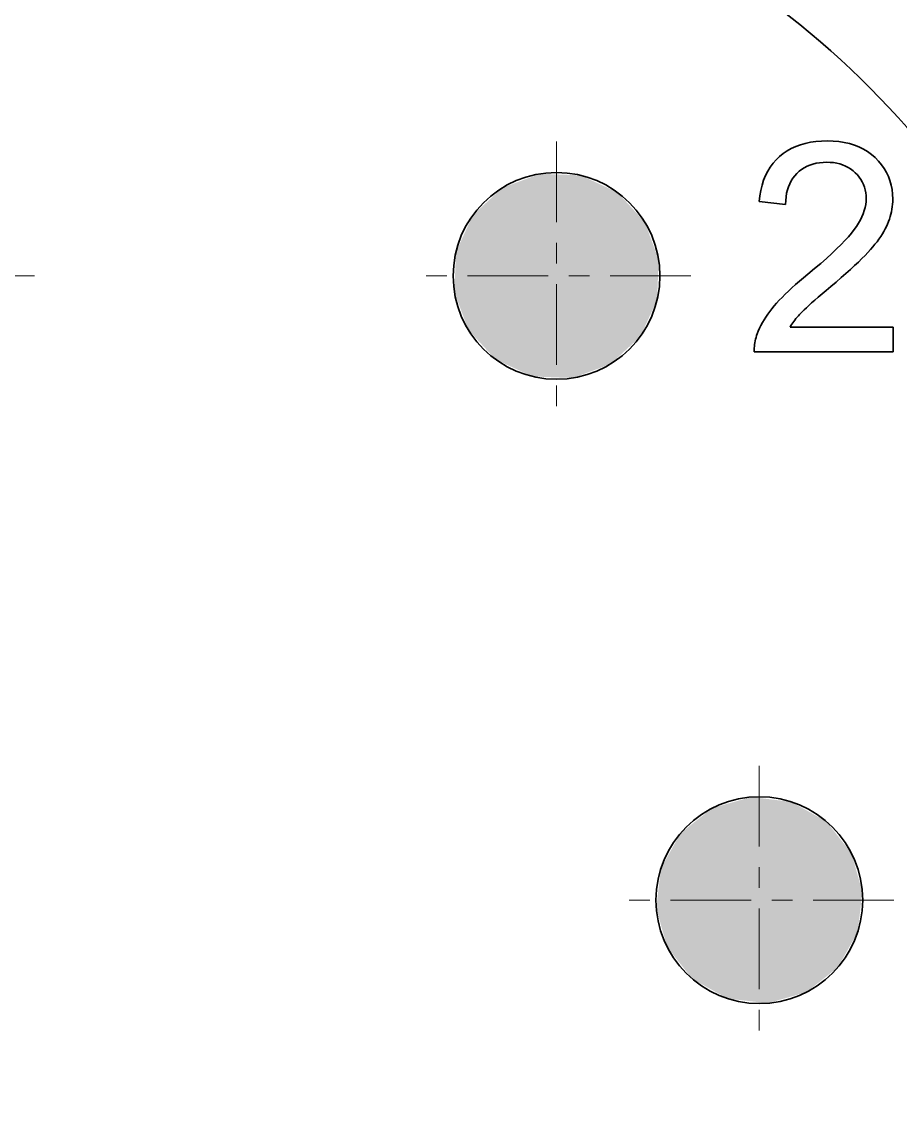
# Model space of a CAD drawing. Extents: x 23 to 417, y 3 to 294.
# Drawn here: x 178.79 to 183.04, y 79.17 to 84.41 of the extents above; entities that cross this region are included whole.
import ezdxf

# ---------------------------------------------------------------- set-up
doc = ezdxf.new("R2010")
doc.units = 0
doc.linetypes.add('DASHDOT', pattern=[18.5, 12, -3, 0.5, -3])
doc.layers.get('0').update_dxf_attribs({"lineweight": 13})

# ---------------------------------------------------------------- blocks, each defined once
blk = doc.blocks.new('BLOCK2342')
at = {"color": 7, "linetype": 'DASHDOT', "lineweight": 13, "ltscale": 0.0325}
for p, q in [((141.835, 15.2151), (141.835, 13.9151)), ((142.485, 14.5651), (141.185, 14.5651))]:
    blk.add_line(p, q, dxfattribs=at)
blk = doc.blocks.new('BLOCK2344')
at = {"color": 7, "linetype": 'DASHDOT', "lineweight": 13, "ltscale": 0.0325}
for p, q in [((142.8158, 12.1964), (142.8158, 10.8964)), ((143.4658, 11.5464), (142.1658, 11.5464))]:
    blk.add_line(p, q, dxfattribs=at)
blk = doc.blocks.new('BLOCK2345')
at = {"color": 7, "linetype": 'DASHDOT', "lineweight": 13, "ltscale": 0.0325}
for p, q in [((138.6609, 15.2151), (138.6609, 13.9151)), ((139.3109, 14.5651), (138.0109, 14.5651))]:
    blk.add_line(p, q, dxfattribs=at)
blk = doc.blocks.new('BLOCK2348')
at = {"color": 7, "lineweight": 5}
for points in [[(141.5737, 14.9915), (141.7567, 15.059), (142.1289, 14.9696), (141.9517, 15.0513)], [(141.5737, 14.9915), (141.5411, 14.1606), (141.3411, 14.4869), (141.4086, 14.3039)], [(141.5737, 14.9915), (141.3411, 14.4869), (141.4305, 14.859), (141.3488, 14.6819)], [(141.5737, 14.9915), (141.9132, 14.0713), (141.5411, 14.1606), (141.7182, 14.079)], [(141.5737, 14.9915), (142.1289, 14.9696), (142.3288, 14.6434), (142.2613, 14.8264)], [(141.5737, 14.9915), (142.3288, 14.6434), (142.2395, 14.2712), (142.3212, 14.4484)], [(141.5737, 14.9915), (142.2395, 14.2712), (141.9132, 14.0713), (142.0962, 14.1388)]]:
    blk.add_solid(points, dxfattribs=at)
blk = doc.blocks.new('BLOCK2349')
at = {"color": 7, "lineweight": 5}
for points in [[(143.1405, 11.9266), (142.5888, 11.9919), (142.9703, 12.022), (142.7766, 12.0449)], [(143.1405, 11.9266), (142.3403, 11.701), (142.5888, 11.9919), (142.4356, 11.8712)], [(143.1405, 11.9266), (142.3703, 11.3194), (142.3403, 11.701), (142.3173, 11.5072)], [(143.1405, 11.9266), (142.6613, 11.0709), (142.3703, 11.3194), (142.4911, 11.1662)], [(143.1405, 11.9266), (143.0428, 11.1009), (142.6613, 11.0709), (142.855, 11.048)], [(143.1405, 11.9266), (143.2913, 11.3919), (143.0428, 11.1009), (143.196, 11.2217)], [(143.1405, 11.9266), (143.2613, 11.7734), (143.2913, 11.3919), (143.3143, 11.5857)]]:
    blk.add_solid(points, dxfattribs=at)

msp = doc.modelspace()

# ---------------------------------------------------------------- linework, layer by layer
at = {"color": 7, "lineweight": 35, "ltscale": 0.000635105}
msp.add_line((182.5799, 83.82), (182.6047, 83.8252), dxfattribs=at)
at = {"color": 7, "lineweight": 35, "ltscale": 0.000657072}
msp.add_line((182.6047, 83.8252), (182.6307, 83.829), dxfattribs=at)
at = {"color": 7, "lineweight": 35, "ltscale": 0.000682537}
msp.add_line((182.6307, 83.829), (182.6579, 83.8312), dxfattribs=at)
at = {"color": 7, "lineweight": 35, "ltscale": 0.000709894}
msp.add_line((182.6579, 83.8312), (182.6863, 83.832), dxfattribs=at)
at = {"color": 7, "lineweight": 35, "ltscale": 0.000716132}
msp.add_line((182.6863, 83.832), (182.715, 83.8312), dxfattribs=at)
at = {"color": 7, "lineweight": 35, "ltscale": 0.000687938}
msp.add_line((182.715, 83.8312), (182.7424, 83.8288), dxfattribs=at)
at = {"color": 7, "lineweight": 35, "ltscale": 0.000662815}
msp.add_line((182.7424, 83.8288), (182.7686, 83.8247), dxfattribs=at)
at = {"color": 7, "lineweight": 35, "ltscale": 0.00064029}
msp.add_line((182.7686, 83.8247), (182.7935, 83.819), dxfattribs=at)
at = {"color": 7, "lineweight": 35, "ltscale": 0.000570099}
msp.add_line((182.4555, 83.7568), (182.4733, 83.7711), dxfattribs=at)
at = {"color": 7, "lineweight": 35, "ltscale": 0.000571784}
msp.add_line((182.4733, 83.7711), (182.4923, 83.7839), dxfattribs=at)
at = {"color": 7, "lineweight": 35, "ltscale": 0.00057679}
msp.add_line((182.4923, 83.7839), (182.5124, 83.7952), dxfattribs=at)
at = {"color": 7, "lineweight": 35, "ltscale": 0.000586191}
msp.add_line((182.5124, 83.7952), (182.5337, 83.8049), dxfattribs=at)
at = {"color": 7, "lineweight": 35, "ltscale": 0.000598872}
msp.add_line((182.5337, 83.8049), (182.5562, 83.8132), dxfattribs=at)
at = {"color": 7, "lineweight": 35, "ltscale": 0.000615473}
msp.add_line((182.5562, 83.8132), (182.5799, 83.82), dxfattribs=at)
at = {"color": 7, "lineweight": 35, "ltscale": 0.000621456}
msp.add_line((182.7935, 83.819), (182.8173, 83.8117), dxfattribs=at)
at = {"color": 7, "lineweight": 35, "ltscale": 0.000605778}
msp.add_line((182.8173, 83.8117), (182.8398, 83.8028), dxfattribs=at)
at = {"color": 7, "lineweight": 35, "ltscale": 0.000594866}
msp.add_line((182.8398, 83.8028), (182.8612, 83.7923), dxfattribs=at)
at = {"color": 7, "lineweight": 35, "ltscale": 0.000587044}
msp.add_line((182.8612, 83.7923), (182.8813, 83.7801), dxfattribs=at)
at = {"color": 7, "lineweight": 35, "ltscale": 0.000584427}
msp.add_line((182.8813, 83.7801), (182.9001, 83.7663), dxfattribs=at)
at = {"color": 7, "lineweight": 35, "ltscale": 0.000572547}
msp.add_line((182.4105, 83.7055), (182.4241, 83.724), dxfattribs=at)
at = {"color": 7, "lineweight": 35, "ltscale": 0.000568506}
msp.add_line((182.4241, 83.724), (182.4391, 83.7411), dxfattribs=at)
at = {"color": 7, "lineweight": 35, "ltscale": 0.000568812}
msp.add_line((182.4391, 83.7411), (182.4555, 83.7568), dxfattribs=at)
at = {"color": 7, "lineweight": 35, "ltscale": 0.00038914}
msp.add_line((182.6172, 83.7201), (182.6025, 83.7152), dxfattribs=at)
at = {"color": 7, "lineweight": 35, "ltscale": 0.000398668}
msp.add_line((182.6327, 83.7239), (182.6172, 83.7201), dxfattribs=at)
at = {"color": 7, "lineweight": 35, "ltscale": 0.000410955}
msp.add_line((182.649, 83.7266), (182.6327, 83.7239), dxfattribs=at)
at = {"color": 7, "lineweight": 35, "ltscale": 0.000425535}
msp.add_line((182.6659, 83.7282), (182.649, 83.7266), dxfattribs=at)
at = {"color": 7, "lineweight": 35, "ltscale": 0.00044166}
msp.add_line((182.6836, 83.7287), (182.6659, 83.7282), dxfattribs=at)
at = {"color": 7, "lineweight": 35, "ltscale": 0.000418381}
msp.add_line((182.7003, 83.7282), (182.6836, 83.7287), dxfattribs=at)
at = {"color": 7, "lineweight": 35, "ltscale": 0.000403697}
msp.add_line((182.7164, 83.7267), (182.7003, 83.7282), dxfattribs=at)
at = {"color": 7, "lineweight": 35, "ltscale": 0.000391225}
msp.add_line((182.7318, 83.7242), (182.7164, 83.7267), dxfattribs=at)
at = {"color": 7, "lineweight": 35, "ltscale": 0.000380344}
msp.add_line((182.7466, 83.7206), (182.7318, 83.7242), dxfattribs=at)
at = {"color": 7, "lineweight": 35, "ltscale": 0.000371975}
msp.add_line((182.7607, 83.716), (182.7466, 83.7206), dxfattribs=at)
at = {"color": 7, "lineweight": 35, "ltscale": 0.00058591}
msp.add_line((182.9001, 83.7663), (182.9178, 83.7509), dxfattribs=at)
at = {"color": 7, "lineweight": 35, "ltscale": 0.000579971}
msp.add_line((182.9178, 83.7509), (182.934, 83.7343), dxfattribs=at)
at = {"color": 7, "lineweight": 35, "ltscale": 0.000565498}
msp.add_line((182.934, 83.7343), (182.9485, 83.7169), dxfattribs=at)
at = {"color": 7, "lineweight": 35, "ltscale": 0.00059259}
msp.add_line((182.3878, 83.6645), (182.3984, 83.6857), dxfattribs=at)
at = {"color": 7, "lineweight": 35, "ltscale": 0.000580292}
msp.add_line((182.3984, 83.6857), (182.4105, 83.7055), dxfattribs=at)
at = {"color": 7, "lineweight": 35, "ltscale": 0.000380466}
msp.add_line((182.5394, 83.6747), (182.5291, 83.6634), dxfattribs=at)
at = {"color": 7, "lineweight": 35, "ltscale": 0.000379641}
msp.add_line((182.5506, 83.6849), (182.5394, 83.6747), dxfattribs=at)
at = {"color": 7, "lineweight": 35, "ltscale": 0.000375737}
msp.add_line((182.5625, 83.6941), (182.5506, 83.6849), dxfattribs=at)
at = {"color": 7, "lineweight": 35, "ltscale": 0.000374994}
msp.add_line((182.5751, 83.7022), (182.5625, 83.6941), dxfattribs=at)
at = {"color": 7, "lineweight": 35, "ltscale": 0.000376745}
msp.add_line((182.5884, 83.7093), (182.5751, 83.7022), dxfattribs=at)
at = {"color": 7, "lineweight": 35, "ltscale": 0.000381365}
msp.add_line((182.6025, 83.7152), (182.5884, 83.7093), dxfattribs=at)
at = {"color": 7, "lineweight": 35, "ltscale": 0.000365588}
msp.add_line((182.7742, 83.7104), (182.7607, 83.716), dxfattribs=at)
at = {"color": 7, "lineweight": 35, "ltscale": 0.000361397}
msp.add_line((182.7871, 83.7038), (182.7742, 83.7104), dxfattribs=at)
at = {"color": 7, "lineweight": 35, "ltscale": 0.000360261}
msp.add_line((182.7993, 83.6961), (182.7871, 83.7038), dxfattribs=at)
at = {"color": 7, "lineweight": 35, "ltscale": 0.000361382}
msp.add_line((182.8109, 83.6875), (182.7993, 83.6961), dxfattribs=at)
at = {"color": 7, "lineweight": 35, "ltscale": 0.000364611}
msp.add_line((182.8218, 83.6778), (182.8109, 83.6875), dxfattribs=at)
at = {"color": 7, "lineweight": 35, "ltscale": 0.000362624}
msp.add_line((182.8319, 83.6674), (182.8218, 83.6778), dxfattribs=at)
at = {"color": 7, "lineweight": 35, "ltscale": 0.000353174}
msp.add_line((182.8409, 83.6565), (182.8319, 83.6674), dxfattribs=at)
at = {"color": 7, "lineweight": 35, "ltscale": 0.000555491}
msp.add_line((182.9485, 83.7169), (182.9613, 83.6988), dxfattribs=at)
at = {"color": 7, "lineweight": 35, "ltscale": 0.000548394}
msp.add_line((182.9613, 83.6988), (182.9724, 83.6798), dxfattribs=at)
at = {"color": 7, "lineweight": 35, "ltscale": 0.000545561}
msp.add_line((182.9724, 83.6798), (182.9817, 83.6601), dxfattribs=at)
at = {"color": 7, "lineweight": 35, "ltscale": 0.000651328}
msp.add_line((182.3646, 83.5928), (182.3709, 83.6181), dxfattribs=at)
at = {"color": 7, "lineweight": 35, "ltscale": 0.000628024}
msp.add_line((182.3709, 83.6181), (182.3786, 83.642), dxfattribs=at)
at = {"color": 7, "lineweight": 35, "ltscale": 0.000608828}
msp.add_line((182.3786, 83.642), (182.3878, 83.6645), dxfattribs=at)
at = {"color": 7, "lineweight": 35, "ltscale": 0.000393772}
msp.add_line((182.5047, 83.6248), (182.4987, 83.6102), dxfattribs=at)
at = {"color": 7, "lineweight": 35, "ltscale": 0.000385856}
msp.add_line((182.5118, 83.6385), (182.5047, 83.6248), dxfattribs=at)
at = {"color": 7, "lineweight": 35, "ltscale": 0.000380965}
msp.add_line((182.5199, 83.6514), (182.5118, 83.6385), dxfattribs=at)
at = {"color": 7, "lineweight": 35, "ltscale": 0.000379388}
msp.add_line((182.5291, 83.6634), (182.5199, 83.6514), dxfattribs=at)
at = {"color": 7, "lineweight": 35, "ltscale": 0.000346432}
msp.add_line((182.8488, 83.6451), (182.8409, 83.6565), dxfattribs=at)
at = {"color": 7, "lineweight": 35, "ltscale": 0.000341997}
msp.add_line((182.8557, 83.6333), (182.8488, 83.6451), dxfattribs=at)
at = {"color": 7, "lineweight": 35, "ltscale": 0.000339791}
msp.add_line((182.8616, 83.621), (182.8557, 83.6333), dxfattribs=at)
at = {"color": 7, "lineweight": 35, "ltscale": 0.000339868}
msp.add_line((182.8663, 83.6083), (182.8616, 83.621), dxfattribs=at)
at = {"color": 7, "lineweight": 35, "ltscale": 0.000547108}
msp.add_line((182.9817, 83.6601), (182.9894, 83.6396), dxfattribs=at)
at = {"color": 7, "lineweight": 35, "ltscale": 0.000551924}
msp.add_line((182.9894, 83.6396), (182.9954, 83.6184), dxfattribs=at)
at = {"color": 7, "lineweight": 35, "ltscale": 0.000561268}
msp.add_line((182.9954, 83.6184), (182.9996, 83.5963), dxfattribs=at)
at = {"color": 7, "lineweight": 35, "ltscale": 0.000704937}
msp.add_line((182.3564, 83.5381), (182.3598, 83.5661), dxfattribs=at)
at = {"color": 7, "lineweight": 35, "ltscale": 0.00067706}
msp.add_line((182.3598, 83.5661), (182.3646, 83.5928), dxfattribs=at)
at = {"color": 7, "lineweight": 35, "ltscale": 0.00044937}
msp.add_line((182.4871, 83.5616), (182.4853, 83.5437), dxfattribs=at)
at = {"color": 7, "lineweight": 35, "ltscale": 0.000431671}
msp.add_line((182.4899, 83.5786), (182.4871, 83.5616), dxfattribs=at)
at = {"color": 7, "lineweight": 35, "ltscale": 0.000417194}
msp.add_line((182.4937, 83.5948), (182.4899, 83.5786), dxfattribs=at)
at = {"color": 7, "lineweight": 35, "ltscale": 0.000403873}
msp.add_line((182.4987, 83.6102), (182.4937, 83.5948), dxfattribs=at)
at = {"color": 7, "lineweight": 35, "ltscale": 0.000342948}
msp.add_line((182.8701, 83.5951), (182.8663, 83.6083), dxfattribs=at)
at = {"color": 7, "lineweight": 35, "ltscale": 0.000348197}
msp.add_line((182.8727, 83.5814), (182.8701, 83.5951), dxfattribs=at)
at = {"color": 7, "lineweight": 35, "ltscale": 0.000355714}
msp.add_line((182.8743, 83.5673), (182.8727, 83.5814), dxfattribs=at)
at = {"color": 7, "lineweight": 35, "ltscale": 0.000364957}
msp.add_line((182.8748, 83.5527), (182.8743, 83.5673), dxfattribs=at)
at = {"color": 7, "lineweight": 35, "ltscale": 0.000574083}
msp.add_line((182.9996, 83.5963), (183.0022, 83.5735), dxfattribs=at)
at = {"color": 7, "lineweight": 35, "ltscale": 0.000589868}
msp.add_line((183.0022, 83.5735), (183.003, 83.5499), dxfattribs=at)
at = {"color": 7, "lineweight": 35, "ltscale": 0.003222}
msp.add_line((182.4847, 83.525), (182.3564, 83.5381), dxfattribs=at)
at = {"color": 7, "lineweight": 35, "ltscale": 0.000468088}
msp.add_line((182.4853, 83.5437), (182.4847, 83.525), dxfattribs=at)
at = {"color": 7, "lineweight": 35, "ltscale": 0.000382414}
msp.add_line((182.8655, 83.4948), (182.8696, 83.5095), dxfattribs=at)
at = {"color": 7, "lineweight": 35, "ltscale": 0.000371529}
msp.add_line((182.8696, 83.5095), (182.8725, 83.5241), dxfattribs=at)
at = {"color": 7, "lineweight": 35, "ltscale": 0.000362698}
msp.add_line((182.8725, 83.5241), (182.8743, 83.5385), dxfattribs=at)
at = {"color": 7, "lineweight": 35, "ltscale": 0.000356092}
msp.add_line((182.8743, 83.5385), (182.8748, 83.5527), dxfattribs=at)
at = {"color": 7, "lineweight": 35, "ltscale": 0.000304313}
msp.add_line((183.0008, 83.5135), (182.9991, 83.5015), dxfattribs=at)
at = {"color": 7, "lineweight": 35, "ltscale": 0.000304274}
msp.add_line((183.002, 83.5256), (183.0008, 83.5135), dxfattribs=at)
at = {"color": 7, "lineweight": 35, "ltscale": 0.000303644}
msp.add_line((183.0028, 83.5377), (183.002, 83.5256), dxfattribs=at)
at = {"color": 7, "lineweight": 35, "ltscale": 0.000304711}
msp.add_line((183.003, 83.5499), (183.0028, 83.5377), dxfattribs=at)
at = {"color": 7, "lineweight": 35, "ltscale": 0.000426042}
msp.add_line((182.8463, 83.4495), (182.8539, 83.4648), dxfattribs=at)
at = {"color": 7, "lineweight": 35, "ltscale": 0.00040968}
msp.add_line((182.8539, 83.4648), (182.8603, 83.4798), dxfattribs=at)
at = {"color": 7, "lineweight": 35, "ltscale": 0.000395187}
msp.add_line((182.8603, 83.4798), (182.8655, 83.4948), dxfattribs=at)
at = {"color": 7, "lineweight": 35, "ltscale": 0.000311705}
msp.add_line((182.9908, 83.4656), (182.9871, 83.4537), dxfattribs=at)
at = {"color": 7, "lineweight": 35, "ltscale": 0.000308854}
msp.add_line((182.9941, 83.4775), (182.9908, 83.4656), dxfattribs=at)
at = {"color": 7, "lineweight": 35, "ltscale": 0.000306976}
msp.add_line((182.9968, 83.4895), (182.9941, 83.4775), dxfattribs=at)
at = {"color": 7, "lineweight": 35, "ltscale": 0.00030559}
msp.add_line((182.9991, 83.5015), (182.9968, 83.4895), dxfattribs=at)
at = {"color": 7, "lineweight": 35, "ltscale": 0.000481717}
msp.add_line((182.8166, 83.4027), (182.8277, 83.4184), dxfattribs=at)
at = {"color": 7, "lineweight": 35, "ltscale": 0.000462214}
msp.add_line((182.8277, 83.4184), (182.8376, 83.434), dxfattribs=at)
at = {"color": 7, "lineweight": 35, "ltscale": 0.000443435}
msp.add_line((182.8376, 83.434), (182.8463, 83.4495), dxfattribs=at)
at = {"color": 7, "lineweight": 35, "ltscale": 0.000344834}
msp.add_line((182.9668, 83.4062), (182.9602, 83.3941), dxfattribs=at)
at = {"color": 7, "lineweight": 35, "ltscale": 0.000334529}
msp.add_line((182.9728, 83.4182), (182.9668, 83.4062), dxfattribs=at)
at = {"color": 7, "lineweight": 35, "ltscale": 0.000324564}
msp.add_line((182.9781, 83.43), (182.9728, 83.4182), dxfattribs=at)
at = {"color": 7, "lineweight": 35, "ltscale": 0.000317894}
msp.add_line((182.9828, 83.4418), (182.9781, 83.43), dxfattribs=at)
at = {"color": 7, "lineweight": 35, "ltscale": 0.000314444}
msp.add_line((182.9871, 83.4537), (182.9828, 83.4418), dxfattribs=at)
at = {"color": 7, "lineweight": 35, "ltscale": 0.00063213}
msp.add_line((182.772, 83.35), (182.789, 83.3687), dxfattribs=at)
at = {"color": 7, "lineweight": 35, "ltscale": 0.000575297}
msp.add_line((182.789, 83.3687), (182.8039, 83.3862), dxfattribs=at)
at = {"color": 7, "lineweight": 35, "ltscale": 0.000519396}
msp.add_line((182.8039, 83.3862), (182.8166, 83.4027), dxfattribs=at)
at = {"color": 7, "lineweight": 35, "ltscale": 0.000390845}
msp.add_line((182.9363, 83.3571), (182.927, 83.3445), dxfattribs=at)
at = {"color": 7, "lineweight": 35, "ltscale": 0.000379176}
msp.add_line((182.9449, 83.3696), (182.9363, 83.3571), dxfattribs=at)
at = {"color": 7, "lineweight": 35, "ltscale": 0.00036703}
msp.add_line((182.9529, 83.3819), (182.9449, 83.3696), dxfattribs=at)
at = {"color": 7, "lineweight": 35, "ltscale": 0.0003556}
msp.add_line((182.9602, 83.3941), (182.9529, 83.3819), dxfattribs=at)
at = {"color": 7, "lineweight": 35, "ltscale": 0.000805826}
msp.add_line((182.7081, 83.2871), (182.7316, 83.3092), dxfattribs=at)
at = {"color": 7, "lineweight": 35, "ltscale": 0.000746843}
msp.add_line((182.7316, 83.3092), (182.7529, 83.3301), dxfattribs=at)
at = {"color": 7, "lineweight": 35, "ltscale": 0.000689336}
msp.add_line((182.7529, 83.3301), (182.772, 83.35), dxfattribs=at)
at = {"color": 7, "lineweight": 35, "ltscale": 0.000457587}
msp.add_line((182.8953, 83.306), (182.8829, 83.2925), dxfattribs=at)
at = {"color": 7, "lineweight": 35, "ltscale": 0.0004289}
msp.add_line((182.9065, 83.3189), (182.8953, 83.306), dxfattribs=at)
at = {"color": 7, "lineweight": 35, "ltscale": 0.000416277}
msp.add_line((182.9171, 83.3318), (182.9065, 83.3189), dxfattribs=at)
at = {"color": 7, "lineweight": 35, "ltscale": 0.000403172}
msp.add_line((182.927, 83.3445), (182.9171, 83.3318), dxfattribs=at)
at = {"color": 7, "lineweight": 35, "ltscale": 0.000923095}
msp.add_line((182.6547, 83.2395), (182.6825, 83.2639), dxfattribs=at)
at = {"color": 7, "lineweight": 35, "ltscale": 0.000863747}
msp.add_line((182.6825, 83.2639), (182.7081, 83.2871), dxfattribs=at)
at = {"color": 7, "lineweight": 35, "ltscale": 0.000590108}
msp.add_line((182.8537, 83.2625), (182.8367, 83.2461), dxfattribs=at)
at = {"color": 7, "lineweight": 35, "ltscale": 0.000545354}
msp.add_line((182.8691, 83.278), (182.8537, 83.2625), dxfattribs=at)
at = {"color": 7, "lineweight": 35, "ltscale": 0.000501374}
msp.add_line((182.8829, 83.2925), (182.8691, 83.278), dxfattribs=at)
at = {"color": 7, "lineweight": 35, "ltscale": 0.001041}
msp.add_line((182.5928, 83.1875), (182.6248, 83.2141), dxfattribs=at)
at = {"color": 7, "lineweight": 35, "ltscale": 0.000982069}
msp.add_line((182.6248, 83.2141), (182.6547, 83.2395), dxfattribs=at)
at = {"color": 7, "lineweight": 35, "ltscale": 0.00072319}
msp.add_line((182.7983, 83.2103), (182.7767, 83.191), dxfattribs=at)
at = {"color": 7, "lineweight": 35, "ltscale": 0.000678613}
msp.add_line((182.8183, 83.2287), (182.7983, 83.2103), dxfattribs=at)
at = {"color": 7, "lineweight": 35, "ltscale": 0.000634198}
msp.add_line((182.8367, 83.2461), (182.8183, 83.2287), dxfattribs=at)
at = {"color": 7, "lineweight": 35, "ltscale": 0.000624658}
msp.add_line((182.5333, 83.1369), (182.5521, 83.1534), dxfattribs=at)
at = {"color": 7, "lineweight": 35, "ltscale": 0.000650296}
msp.add_line((182.5521, 83.1534), (182.5719, 83.1702), dxfattribs=at)
at = {"color": 7, "lineweight": 35, "ltscale": 0.000676864}
msp.add_line((182.5719, 83.1702), (182.5928, 83.1875), dxfattribs=at)
at = {"color": 7, "lineweight": 35, "ltscale": 0.000857787}
msp.add_line((182.7291, 83.1494), (182.703, 83.1272), dxfattribs=at)
at = {"color": 7, "lineweight": 35, "ltscale": 0.000813015}
msp.add_line((182.7537, 83.1707), (182.7291, 83.1494), dxfattribs=at)
at = {"color": 7, "lineweight": 35, "ltscale": 0.000768356}
msp.add_line((182.7767, 83.191), (182.7537, 83.1707), dxfattribs=at)
at = {"color": 7, "lineweight": 35, "ltscale": 0.000522634}
msp.add_line((182.468, 83.0754), (182.4828, 83.0902), dxfattribs=at)
at = {"color": 7, "lineweight": 35, "ltscale": 0.000547947}
msp.add_line((182.4828, 83.0902), (182.4986, 83.1053), dxfattribs=at)
at = {"color": 7, "lineweight": 35, "ltscale": 0.000573754}
msp.add_line((182.4986, 83.1053), (182.5154, 83.1209), dxfattribs=at)
at = {"color": 7, "lineweight": 35, "ltscale": 0.000599124}
msp.add_line((182.5154, 83.1209), (182.5333, 83.1369), dxfattribs=at)
at = {"color": 7, "lineweight": 35, "ltscale": 0.000607413}
msp.add_line((182.6613, 83.0919), (182.6428, 83.0761), dxfattribs=at)
at = {"color": 7, "lineweight": 35, "ltscale": 0.000657428}
msp.add_line((182.6813, 83.1089), (182.6613, 83.0919), dxfattribs=at)
at = {"color": 7, "lineweight": 35, "ltscale": 0.000708007}
msp.add_line((182.703, 83.1272), (182.6813, 83.1089), dxfattribs=at)
at = {"color": 7, "lineweight": 35, "ltscale": 0.000448554}
msp.add_line((182.4296, 83.0336), (182.4414, 83.0471), dxfattribs=at)
at = {"color": 7, "lineweight": 35, "ltscale": 0.00047318}
msp.add_line((182.4414, 83.0471), (182.4542, 83.0611), dxfattribs=at)
at = {"color": 7, "lineweight": 35, "ltscale": 0.000497755}
msp.add_line((182.4542, 83.0611), (182.468, 83.0754), dxfattribs=at)
at = {"color": 7, "lineweight": 35, "ltscale": 0.00045646}
msp.add_line((182.6108, 83.0481), (182.5972, 83.0359), dxfattribs=at)
at = {"color": 7, "lineweight": 35, "ltscale": 0.000506944}
msp.add_line((182.626, 83.0615), (182.6108, 83.0481), dxfattribs=at)
at = {"color": 7, "lineweight": 35, "ltscale": 0.000556899}
msp.add_line((182.6428, 83.0761), (182.626, 83.0615), dxfattribs=at)
at = {"color": 7, "lineweight": 35, "ltscale": 0.000406434}
msp.add_line((182.3893, 82.9801), (182.3984, 82.9935), dxfattribs=at)
at = {"color": 7, "lineweight": 35, "ltscale": 0.000414522}
msp.add_line((182.3984, 82.9935), (182.4082, 83.0069), dxfattribs=at)
at = {"color": 7, "lineweight": 35, "ltscale": 0.000423197}
msp.add_line((182.4082, 83.0069), (182.4186, 83.0203), dxfattribs=at)
at = {"color": 7, "lineweight": 35, "ltscale": 0.000431703}
msp.add_line((182.4186, 83.0203), (182.4296, 83.0336), dxfattribs=at)
at = {"color": 7, "lineweight": 35, "ltscale": 0.000222293}
msp.add_line((182.5465, 82.9858), (182.5407, 82.9791), dxfattribs=at)
at = {"color": 7, "lineweight": 35, "ltscale": 0.000226441}
msp.add_line((182.5525, 82.9926), (182.5465, 82.9858), dxfattribs=at)
at = {"color": 7, "lineweight": 35, "ltscale": 0.000229512}
msp.add_line((182.5588, 82.9993), (182.5525, 82.9926), dxfattribs=at)
at = {"color": 7, "lineweight": 35, "ltscale": 0.000256527}
msp.add_line((182.566, 83.0066), (182.5588, 82.9993), dxfattribs=at)
at = {"color": 7, "lineweight": 35, "ltscale": 0.000306438}
msp.add_line((182.5748, 83.0152), (182.566, 83.0066), dxfattribs=at)
at = {"color": 7, "lineweight": 35, "ltscale": 0.000356469}
msp.add_line((182.5852, 83.0249), (182.5748, 83.0152), dxfattribs=at)
at = {"color": 7, "lineweight": 35, "ltscale": 0.000406544}
msp.add_line((182.5972, 83.0359), (182.5852, 83.0249), dxfattribs=at)
at = {"color": 7, "lineweight": 35, "ltscale": 0.0003789}
msp.add_line((182.3589, 82.9258), (182.3656, 82.9394), dxfattribs=at)
at = {"color": 7, "lineweight": 35, "ltscale": 0.000385306}
msp.add_line((182.3656, 82.9394), (182.3729, 82.953), dxfattribs=at)
at = {"color": 7, "lineweight": 35, "ltscale": 0.000391837}
msp.add_line((182.3729, 82.953), (182.3808, 82.9666), dxfattribs=at)
at = {"color": 7, "lineweight": 35, "ltscale": 0.000399051}
msp.add_line((182.3808, 82.9666), (182.3893, 82.9801), dxfattribs=at)
at = {"color": 7, "lineweight": 35, "ltscale": 0.000200455}
msp.add_line((182.5104, 82.9385), (182.5061, 82.9317), dxfattribs=at)
at = {"color": 7, "lineweight": 35, "ltscale": 0.000203268}
msp.add_line((182.5149, 82.9453), (182.5104, 82.9385), dxfattribs=at)
at = {"color": 7, "lineweight": 35, "ltscale": 0.000206323}
msp.add_line((182.5196, 82.9521), (182.5149, 82.9453), dxfattribs=at)
at = {"color": 7, "lineweight": 35, "ltscale": 0.00020946}
msp.add_line((182.5245, 82.9589), (182.5196, 82.9521), dxfattribs=at)
at = {"color": 7, "lineweight": 35, "ltscale": 0.000212647}
msp.add_line((182.5297, 82.9656), (182.5245, 82.9589), dxfattribs=at)
at = {"color": 7, "lineweight": 35, "ltscale": 0.000215403}
msp.add_line((182.5351, 82.9724), (182.5297, 82.9656), dxfattribs=at)
at = {"color": 7, "lineweight": 35, "ltscale": 0.000219643}
msp.add_line((182.5407, 82.9791), (182.5351, 82.9724), dxfattribs=at)
at = {"color": 7, "lineweight": 35, "ltscale": 0.000219841}
msp.add_line((182.3394, 82.8732), (182.3417, 82.8817), dxfattribs=at)
at = {"color": 7, "lineweight": 35, "ltscale": 0.000220749}
msp.add_line((182.3417, 82.8817), (182.3444, 82.8901), dxfattribs=at)
at = {"color": 7, "lineweight": 35, "ltscale": 0.000222032}
msp.add_line((182.3444, 82.8901), (182.3474, 82.8985), dxfattribs=at)
at = {"color": 7, "lineweight": 35, "ltscale": 0.000368641}
msp.add_line((182.3474, 82.8985), (182.3529, 82.9122), dxfattribs=at)
at = {"color": 7, "lineweight": 35, "ltscale": 0.000373568}
msp.add_line((182.3529, 82.9122), (182.3589, 82.9258), dxfattribs=at)
at = {"color": 7, "lineweight": 35, "ltscale": 0.012457}
msp.add_line((182.5061, 82.9317), (183.0044, 82.9317), dxfattribs=at)
at = {"color": 7, "lineweight": 35, "ltscale": 0.002997}
msp.add_line((183.0044, 82.9317), (183.0044, 82.8118), dxfattribs=at)
at = {"color": 7, "lineweight": 35, "ltscale": 0.00022254}
msp.add_line((182.3328, 82.8208), (182.333, 82.8297), dxfattribs=at)
at = {"color": 7, "lineweight": 35, "ltscale": 0.00022142}
msp.add_line((182.333, 82.8297), (182.3336, 82.8385), dxfattribs=at)
at = {"color": 7, "lineweight": 35, "ltscale": 0.000220585}
msp.add_line((182.3336, 82.8385), (182.3345, 82.8473), dxfattribs=at)
at = {"color": 7, "lineweight": 35, "ltscale": 0.000219789}
msp.add_line((182.3345, 82.8473), (182.3358, 82.856), dxfattribs=at)
at = {"color": 7, "lineweight": 35, "ltscale": 0.000219302}
msp.add_line((182.3358, 82.856), (182.3374, 82.8646), dxfattribs=at)
at = {"color": 7, "lineweight": 35, "ltscale": 0.000219905}
msp.add_line((182.3374, 82.8646), (182.3394, 82.8732), dxfattribs=at)
at = {"color": 7, "lineweight": 35, "ltscale": 0.000224425}
msp.add_line((182.3329, 82.8118), (182.3328, 82.8208), dxfattribs=at)
at = {"color": 7, "lineweight": 35, "ltscale": 0.016789}
msp.add_line((183.0044, 82.8118), (182.3329, 82.8118), dxfattribs=at)
at = {"color": 7, "lineweight": 35}
for centre, radius in [((179.7899, 80.9947), 5.4224), ((179.7899, 80.9946), 5.4224), ((179.7899, 80.9947), 4.9911), ((181.3769, 83.179), 0.5), ((182.3577, 80.1603), 0.5)]:
    msp.add_circle(centre, radius, dxfattribs=at)
for radius, start, end in [(7.3, 27.07507, 332.92493), (7.112, 24.39575, 100.44058), (7.112, 100.44071, 335.60425), (5.4229, 36.2549, 215.5165), (4.3815, 21.5526, 76.807), (5.4229, 216.2731, 395.5317), (4.3815, 171.5526, 368.4474)]:
    msp.add_arc((179.7899, 80.9947), radius, start, end, dxfattribs=at)

# ---------------------------------------------------------------- block references
at = {"lineweight": 0}
for name in ['BLOCK2345', 'BLOCK2342', 'BLOCK2348', 'BLOCK2344', 'BLOCK2349']:
    msp.add_blockref(name, (39.5419, 68.6139), dxfattribs=at)

doc.saveas('drawing.dxf')
